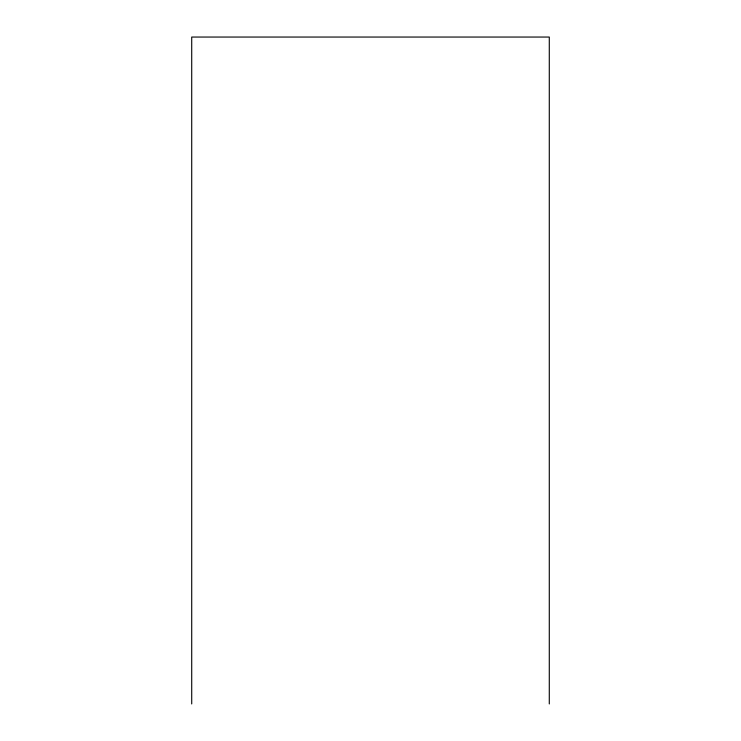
<?xml version="1.0" encoding="UTF-8"?>
<svg xmlns="http://www.w3.org/2000/svg" width="741" height="741" viewBox="0 0 741 741"><rect width="100%" height="100%" fill="white"/><g stroke="black" fill="none" stroke-linecap="round" stroke-linejoin="round"><path stroke-width="1.11" d="M549.285 703.95L549.285 37.05L191.715 37.05L191.715 703.95"/></g></svg>
